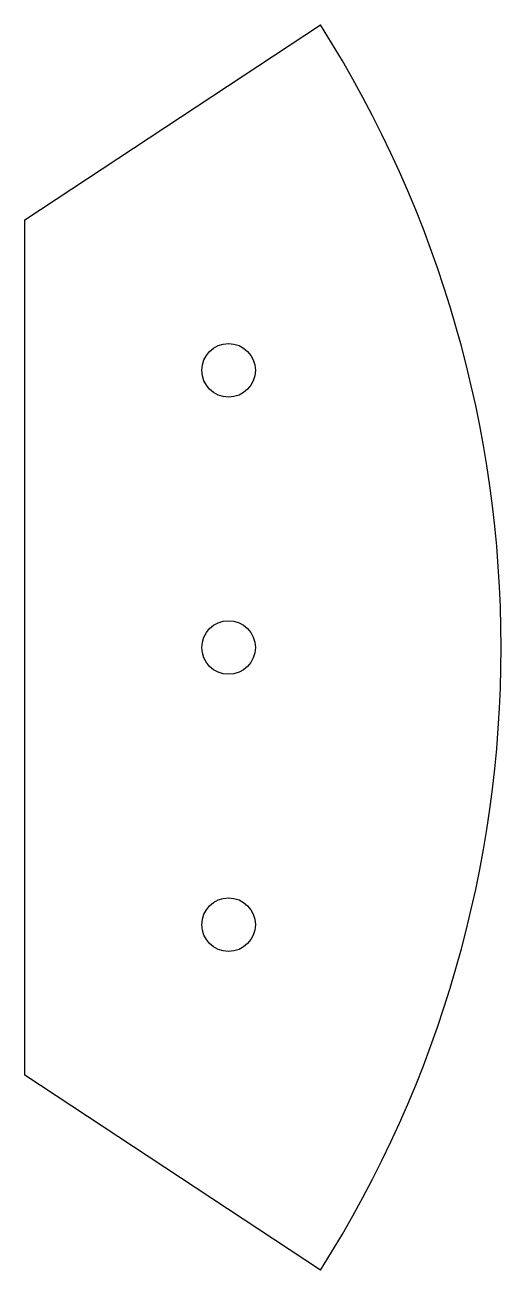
# Model space of a CAD drawing. Header units: millimetres. Extents: x 89 to 116, y -25.3 to 45.3.
import ezdxf

# ---------------------------------------------------------------- set-up
doc = ezdxf.new("R2010")
doc.units = ezdxf.units.MM

msp = doc.modelspace()

# ---------------------------------------------------------------- linework, layer by layer
for p, q in [((89.009, 34.284), (105.796, 45.341)), ((89.009, -14.284), (89.009, 34.284)), ((105.796, -25.341), (89.009, -14.284))]:
    msp.add_line(p, q)
for centre in [(100.574, 25.733), (100.574, 10), (100.574, -5.733)]:
    msp.add_circle(centre, 1.52)
msp.add_arc((50, 10), 66.046, 327.65013, 32.34987)

doc.saveas('drawing.dxf')
